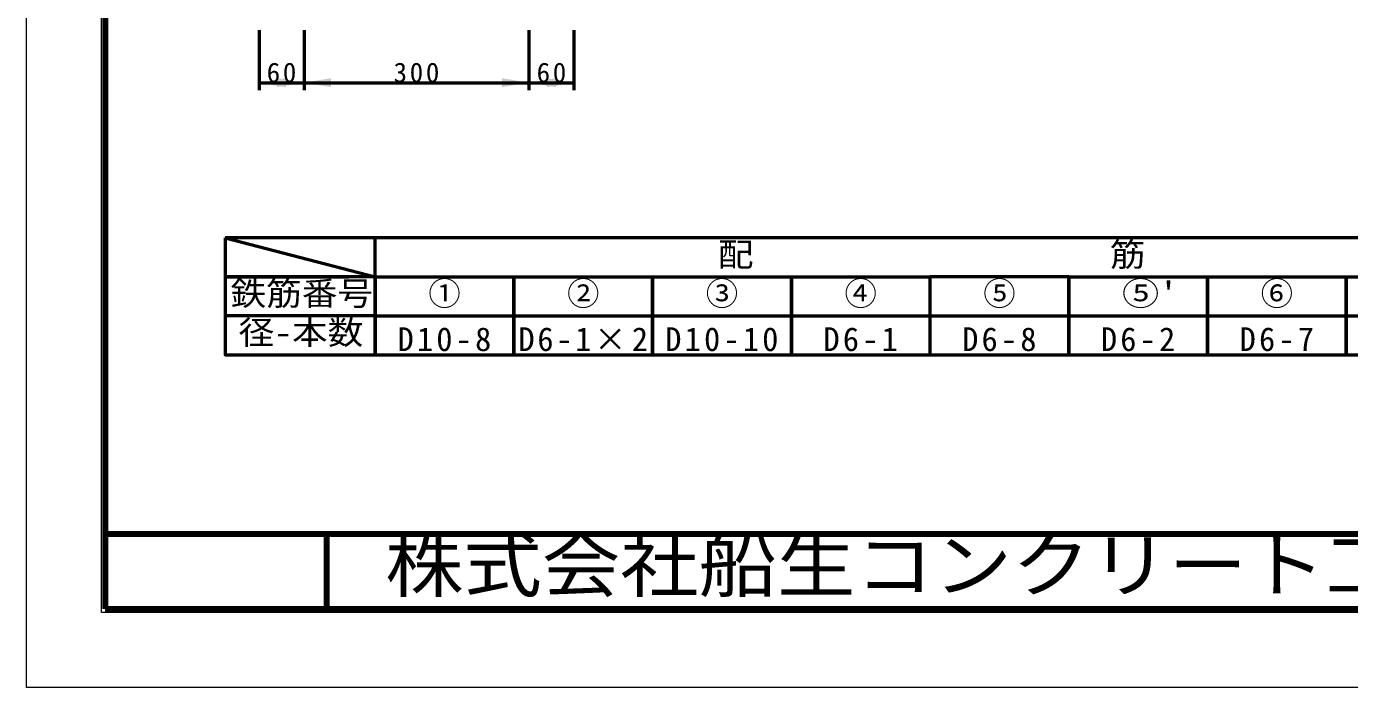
# Model space of a CAD drawing. Units: millimetres, scale not verified. Extents: x -2102 to 2102, y -1485 to 1485.
# Drawn here: x -2102 to -338, y -1485 to -603 of the extents above; entities that cross this region are included whole.
import ezdxf
from ezdxf.enums import TextEntityAlignment as Align

# ---------------------------------------------------------------- set-up
doc = ezdxf.new("R2010")
doc.units = ezdxf.units.MM
doc.header["$LTSCALE"] = 5
doc.layers.add('0-0_V-nasSTD', color=7, linetype='Continuous', lineweight=35)
doc.layers.add('0-1_0', color=7, linetype='Continuous', lineweight=50)
doc.styles.add('ＭＳ ゴシック', font='')
doc.styles.get('ＭＳ ゴシック').set_extended_font_data('MS Gothic')

msp = doc.modelspace()

# ---------------------------------------------------------------- linework, layer by layer
at = {"layer": '0-0_V-nasSTD', "lineweight": 100}
for p, q in [((-1997.5, 1380), (-1997.5, -1380)), ((-1702.5, -1280), (-1702.5, -1380)), ((-1997.5, -1380), (1997.5, -1380))]:
    msp.add_line(p, q, dxfattribs=at)
at = {"layer": '0-0_V-nasSTD', "lineweight": 50}
for p, q in [((-1837.5, -885), (-1637.5, -937)), ((-1452.5, -885), (-1637.5, -885)), ((-1267.5, -885), (-1452.5, -885)), ((-1082.5, -885), (-1267.5, -885)), ((-897.5, -885), (-1082.5, -885)), ((-712.5, -885), (-897.5, -885)), ((-527.5, -885), (-712.5, -885)), ((-342.5, -885), (-527.5, -885)), ((-157.5, -885), (-342.5, -885)), ((-1837.5, -937), (-1837.5, -989)), ((-1637.5, -937), (-1452.5, -937)), ((-1452.5, -937), (-1267.5, -937)), ((-1267.5, -937), (-1082.5, -937)), ((-1082.5, -937), (-897.5, -937)), ((-712.5, -937), (-527.5, -937)), ((-527.5, -989), (-527.5, -937)), ((-527.5, -937), (-342.5, -937)), ((-342.5, -937), (-157.5, -937)), ((-527.5, -1041), (-527.5, -989)), ((-342.5, -989), (-157.5, -989))]:
    msp.add_line(p, q, dxfattribs=at)
at = {"layer": '0-0_V-nasSTD', "lineweight": 18}
for points in [[(-2102.5, -1485), (-2102.5, 1485), (2102.5, 1485), (2102.5, -1485)], [(-2002.5, -1385), (-2002.5, 1385), (2002.5, 1385), (2002.5, -1385)]]:
    msp.add_lwpolyline(points, close=True, dxfattribs=at)
at = {"layer": '0-0_V-nasSTD', "lineweight": 50}
for points in [[(-1837.5, -885), (-1837.5, -937), (-1672.5, -937)], [(-1637.5, -937), (-1637.5, -885), (-1837.5, -885)], [(-1637.5, -989), (-1637.5, -937), (-1837.5, -937)], [(-1637.5, -937), (-1637.5, -989), (-1452.5, -989), (-1452.5, -937), (-1452.5, -989), (-1267.5, -989), (-1267.5, -937), (-1267.5, -989), (-1082.5, -989), (-1082.5, -937), (-1082.5, -989), (-897.5, -989)], [(-897.5, -989), (-712.5, -989), (-712.5, -937), (-897.5, -937)], [(-897.5, -1041), (-897.5, -989), (-897.5, -937)], [(-712.5, -989), (-712.5, -937), (-712.5, -989)], [(-712.5, -989), (-527.5, -989), (-527.5, -937)], [(-527.5, -989), (-527.5, -937), (-527.5, -989)], [(-527.5, -989), (-342.5, -989), (-342.5, -937)], [(-342.5, -989), (-342.5, -937), (-342.5, -989)], [(-1637.5, -989), (-1637.5, -1041), (-1452.5, -1041), (-1452.5, -989), (-1452.5, -1041), (-1267.5, -1041), (-1267.5, -989), (-1267.5, -1041), (-1082.5, -1041), (-1082.5, -989), (-1082.5, -1041), (-897.5, -1041)], [(-897.5, -1041), (-712.5, -1041), (-712.5, -989)], [(-712.5, -1041), (-712.5, -989), (-712.5, -1041)], [(-712.5, -1041), (-527.5, -1041), (-527.5, -989)], [(-527.5, -1041), (-527.5, -989), (-527.5, -1041)], [(-527.5, -1041), (-342.5, -1041), (-342.5, -989)], [(-342.5, -1041), (-342.5, -989), (-342.5, -1041)], [(-342.5, -1041), (-157.5, -1041), (-157.5, -989)]]:
    msp.add_lwpolyline(points, dxfattribs=at)
msp.add_lwpolyline([(-1837.5, -989), (-1837.5, -1041), (-1637.5, -1041), (-1637.5, -989)], close=True, dxfattribs=at)
at = {"layer": '0-0_V-nasSTD'}
for points in [[(-1792.353, -678.037), (-1756.353, -684.037), (-1756.353, -672.037)], [(-1768.353, -684.037), (-1768.353, -672.037), (-1732.353, -678.037)], [(-1732.353, -678.037), (-1696.353, -684.037), (-1696.353, -672.037)], [(-1468.353, -684.037), (-1468.353, -672.037), (-1432.353, -678.037)], [(-1432.353, -678.037), (-1396.353, -684.037), (-1396.353, -672.037)], [(-1408.353, -684.037), (-1408.353, -672.037), (-1372.353, -678.037)]]:
    msp.add_solid(points, dxfattribs=at)
at = {"layer": '0-1_0'}
for p, q in [((-1792.353, -608.037), (-1792.353, -688.037)), ((-1732.353, -608.037), (-1732.353, -688.037)), ((-1432.353, -608.037), (-1432.353, -688.037)), ((-1372.353, -608.037), (-1372.353, -688.037))]:
    msp.add_line(p, q, dxfattribs=at)
at = {"layer": '0-1_0', "lineweight": 100}
msp.add_line((-1997.5, -1280), (1997.5, -1280), dxfattribs=at)
at = {"layer": '0-1_0'}
msp.add_lwpolyline([(-1792.353, -678.037), (-1732.353, -678.037), (-1432.353, -678.037), (-1372.353, -678.037)], dxfattribs=at)

# ---------------------------------------------------------------- texts
at = {"layer": '0-0_V-nasSTD', "style": 'ＭＳ ゴシック'}
for s, height, width, p in [('配\u3000\u3000\u3000\u3000\u3000\u3000\u3000\u3000\u3000\u3000筋', 31.67, 1.1, (-1180.46, -932.6)), ('鉄筋番号', 31.67, 1.1, (-1830.38, -984.6)), ("⑤'", 31.67, 1.15, (-641.6, -984.6)), ('径-本数', 31.67, 1.1, (-1819.58, -1036.6)), ('株式会社船生コンクリート工業', 69.65, 1.1, (-1624.221, -1377.45))]:
    msp.add_text(s, height=height, dxfattribs=dict(at, width=width)).set_placement(p, align=Align.BOTTOM_LEFT)
for s, p in [('①', (-1566.6, -984.6)), ('②', (-1381.6, -984.6)), ('③', (-1196.6, -984.6)), ('④', (-1011.6, -984.6)), ('⑤', (-826.6, -984.6)), ('⑥', (-456.6, -984.6))]:
    msp.add_text(s, height=31.67, dxfattribs=at).set_placement(p, align=Align.BOTTOM_LEFT)
at = {"layer": '0-0_V-nasSTD', "attachment_point": 7, "style": 'ＭＳ ゴシック'}
for s, insert, char_height in [('\\T1.2;60', (-1782.153, -678.037), 26.39), ('\\T1.2;300', (-1612.953, -678.037), 26.39), ('\\T1.2;60', (-1422.153, -678.037), 26.39), ('\\T1.2;D10-8', (-1607.64, -1036.6), 31.67), ('\\T1.17;D6-1×2', (-1446.4, -1036.6), 31.67), ('\\T1.2;D10-10', (-1250.6, -1036.6), 31.67), ('\\T1.2;D6-1', (-1039.68, -1036.6), 31.67), ('\\T1.2;D6-8', (-854.68, -1036.6), 31.67), ('\\T1.2;D6-2', (-669.68, -1036.6), 31.67), ('\\T1.2;D6-7', (-484.68, -1036.6), 31.67)]:
    msp.add_mtext(s, dxfattribs=dict(at, insert=insert, char_height=char_height))

doc.saveas('drawing.dxf')
